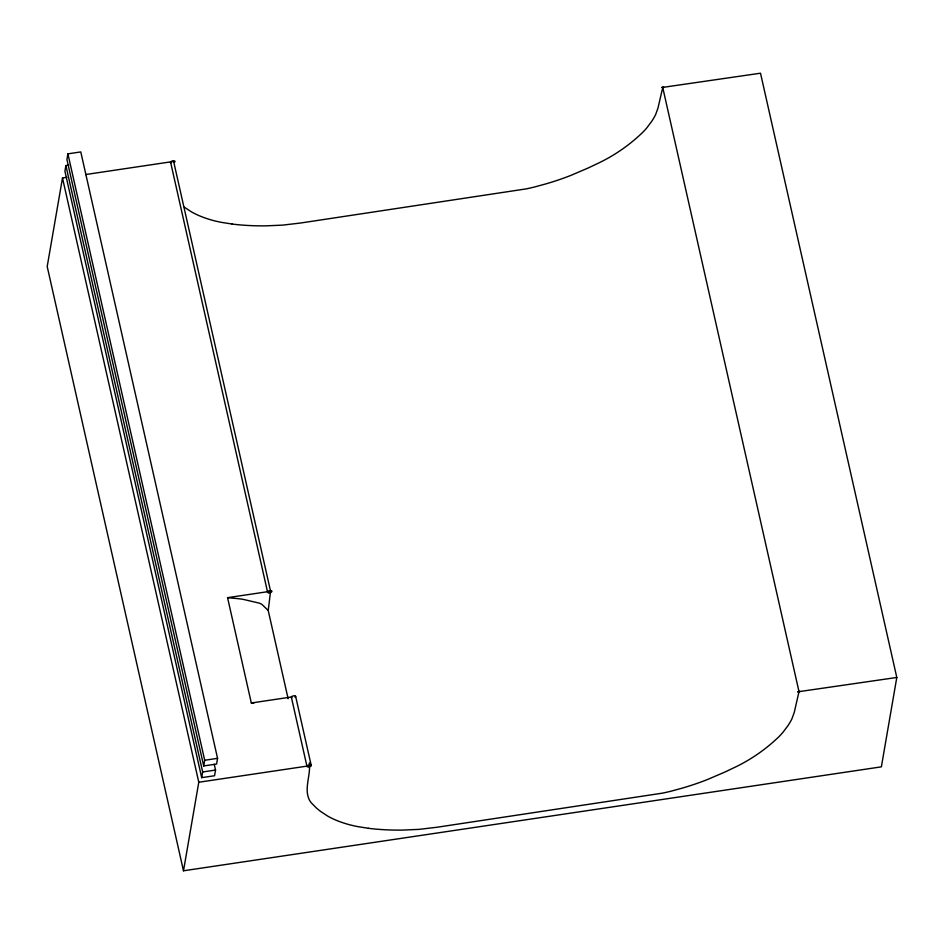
<?xml version="1.0" encoding="UTF-8"?>
<svg xmlns="http://www.w3.org/2000/svg" width="944" height="944" viewBox="0 0 944 944"><rect width="100%" height="100%" fill="white"/><g stroke="black" fill="none" stroke-linecap="round" stroke-linejoin="round"><path stroke-width="1.42" d="M288.132 698.761L268.226 610.508L270.574 591.263L173.625 161.436L85.585 174.546M309.278 762.87C311.072 774.847 303.732 788.24 309.325 799.887A91.45 38.669 -12.7 0 0 311.201 802.754L316.323 807.934A232.956 98.506 -12.7 0 0 320.7 811.474L327.497 815.97A151.819 64.204 -12.7 0 0 342.837 822.743L346.991 824.041A131.299 55.519 -12.7 0 0 358.26 826.708L368.396 828.277M66.823 177.342L62.493 177.991L47.2 266.538L183.49 870.793L881.366 766.847L896.8 677.462L760.51 73.207L662.712 87.391L799.002 691.645L794.305 712.224L791.957 718.762A181.425 76.724 -12.7 0 1 788.075 725.488L782.965 732.32A120.513 50.964 -12.7 0 1 778.67 736.945C765.195 749.878 749.607 760.569 732.638 768.357A247.198 104.536 -12.7 0 1 723.954 772.463L707.304 779.602A131.299 55.519 -12.7 0 1 697.073 783.39A139.842 59.13 -12.7 0 1 682.158 788.157L670.913 791.225A102.872 43.495 -12.7 0 1 662.594 793.125L436.848 827.274L419.124 829.363L402.25 830.106A166.522 70.422 -12.7 0 1 368.384 828.301M68.747 165.129L65.891 165.554L64.912 171.242L201.686 777.655L214.559 775.744L215.539 770.056L214.241 764.298M67.909 153.848L66.93 159.536L203.703 765.95L216.577 764.038L217.557 758.339L80.783 151.925L67.909 153.848L204.695 760.262L203.703 765.95M183.49 870.793L198.783 782.246L62.493 177.991M201.686 777.655L202.665 771.968L65.891 165.554M662.192 89.798L658.015 107.97L655.667 114.507A181.425 76.724 -12.7 0 1 651.785 121.233L646.675 128.065A120.513 50.964 -12.7 0 1 642.38 132.679C628.905 145.612 613.317 156.303 596.348 164.103A247.198 104.536 -12.7 0 1 587.664 168.209L571.014 175.348A131.299 55.519 -12.7 0 1 560.783 179.136A139.842 59.13 -12.7 0 1 545.868 183.903L534.623 186.959A102.872 43.495 -12.7 0 1 526.304 188.871L300.558 223.02L282.834 225.109L265.96 225.852A166.522 70.422 -12.7 0 1 232.082 224.047M663.184 87.745C665.308 86.447 659.915 87.119 662.204 87.945M253.877 703.186L251.316 702.985L227.563 597.67L270.574 591.263M251.316 702.985L291.637 696.979M204.695 760.262L217.557 758.339M202.665 771.968L215.539 770.056M198.783 782.246L309.915 765.69M799.002 691.645L896.8 677.462M227.563 597.67L237.876 598.638A148.586 62.835 -12.7 0 1 242.915 599.298L259.411 603.169A41.512 17.558 -12.7 0 1 261.913 604.396L268.226 610.508M232.106 224.023L221.97 222.454A131.299 55.519 -12.7 0 1 210.701 219.787L206.547 218.489A151.819 64.204 -12.7 0 1 191.207 211.716L184.41 207.22M170.581 162.144L267.53 591.923M295.625 696.306L311.225 765.478A2.171 0.92 -12.7 0 1 308.098 766.965A2.171 0.92 -12.7 0 1 307.992 765.36A2.171 0.92 -12.7 0 1 311.237 765.537M291.389 697.274L306.989 766.445M291.838 697.675A2.171 0.92 -12.7 0 1 292.144 696.318A2.171 0.92 -12.7 0 1 295.106 695.881A2.171 0.92 -12.7 0 1 294.953 697.215M171.088 162.84A2.277 0.956 -12.7 0 1 171.312 161.424A2.277 0.956 -12.7 0 1 174.463 160.94A2.277 0.956 -12.7 0 1 174.227 162.368M797.857 691.893L800.028 691.48L797.857 691.858M268.71 592.761A2.277 0.956 -12.7 0 0 271.943 591.239A2.277 0.956 -12.7 0 0 268.509 591.109A2.277 0.956 -12.7 0 0 268.71 592.761"/></g></svg>
